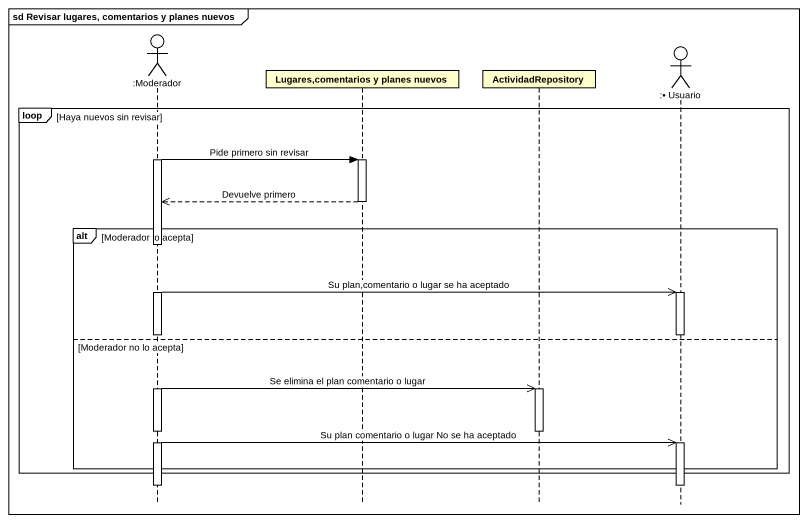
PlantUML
@startuml
mainframe sd Revisar lugares, comentarios y planes nuevos
hide footbox
actor ":Moderador" as Moderador
participant "Lugares,comentarios y planes nuevos" as Lugares_comentarios_y
participant ActividadRepository
actor ":• Usuario" as Usuario

loop Haya nuevos sin revisar
  activate Moderador
  Moderador -> Lugares_comentarios_y : Pide primero sin revisar
  activate Lugares_comentarios_y
  Lugares_comentarios_y -->> Moderador : Devuelve primero
  deactivate Lugares_comentarios_y
  alt Moderador lo acepta
    Moderador ->> Usuario : Su plan,comentario o lugar se ha aceptado
    activate Usuario
    deactivate Usuario
  else Moderador no lo acepta
    Moderador ->> ActividadRepository : Se elimina el plan comentario o lugar
    activate ActividadRepository
    deactivate ActividadRepository
    Moderador ->> Usuario : Su plan comentario o lugar No se ha aceptado
    activate Usuario
  end
end
deactivate Usuario
deactivate Moderador
@enduml
